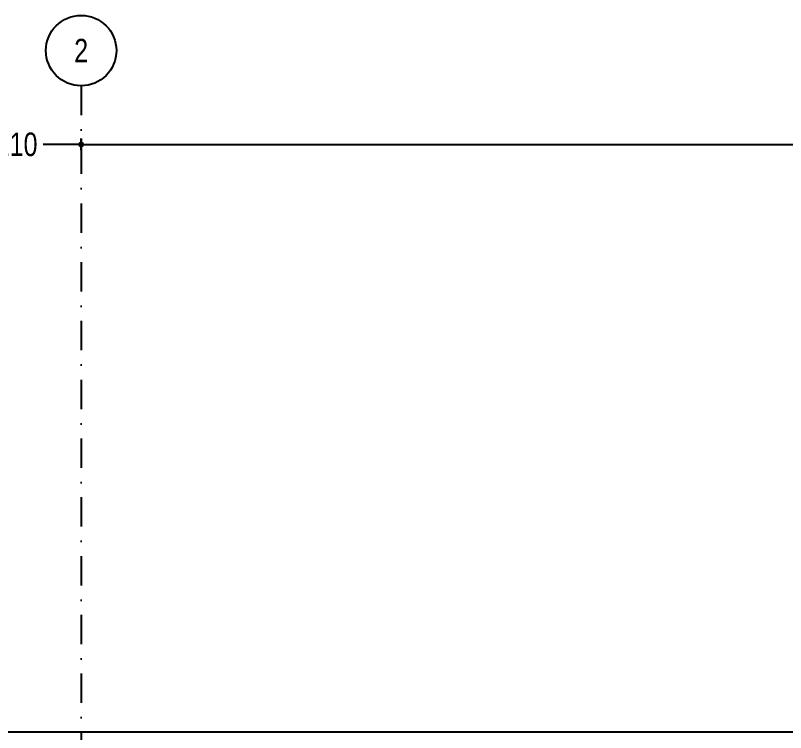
# Model space of a CAD drawing. Header units: centimetres. Extents: x 77182 to 116086, y 20619 to 33555.
# Drawn here: x 94009 to 94665, y 22847 to 23458 of the extents above; entities that cross this region are included whole.
import ezdxf
from ezdxf.enums import TextEntityAlignment as Align

# ---------------------------------------------------------------- set-up
doc = ezdxf.new("R2010")
doc.units = ezdxf.units.CM
doc.header["$LTSCALE"] = 100
doc.linetypes.add('DASHDOT2', pattern=[0.5, 0.25, -0.125, 0, -0.125])
for name, color, linetype in [('A-ANNO-DIMS', 187, 'Continuous'), ('A-ANNO-GRID', 155, 'DASHDOT2'), ('A-ELEV-04', 250, 'Continuous')]:
    doc.layers.add(name, color=color, linetype=linetype)
doc.styles.add('Fields_100', font='act_simplex.shx', dxfattribs={"width": 0.8, "height": 20})
doc.dimstyles.new('FIELDS_100', dxfattribs={"dimscale": 0, "dimtxt": 20, "dimasz": 5, "dimexe": 5, "dimexo": 5, "dimgap": 5, "dimtad": 0, "dimdec": 0, "dimzin": 0, "dimdsep": 46, "dimtxsty": 'Fields_100', "dimblk": 'DOT', "dimcen": 0.09, "dimclrt": 50, "dimadec": 0, "dimazin": 0, "dimtfac": 1, "dimtdec": 0, "dimtix": 1, "dimtofl": 0, "dimtmove": 1, "dimatfit": 3, "dimfxl": 5, "dimfxlon": 1, "dimtolj": 1, "dimtzin": 0, "dimarcsym": 0})

# ---------------------------------------------------------------- blocks, each defined once
blk = doc.blocks.new('_Dot')
at = {"color": 0, "linetype": 'ByBlock', "lineweight": -2}
blk.add_line((-0.5, 0), (-1, 0), dxfattribs=at)
at = {"color": 0, "linetype": 'ByBlock', "const_width": 0.5}
blk.add_lwpolyline([(-0.25, 0, 1), (0.25, 0, 1)], format="xyb", close=True, dxfattribs=at)
blk = doc.blocks.new('*D12')
at = {"layer": 'A-ANNO-DIMS', "color": 0, "lineweight": -2, "transparency": 16777216}
for p, q in [((94064.7, 23343.48), (94064.7, 23353.48)), ((94069.7, 23348.48), (94933.03, 23348.48)), ((95859.7, 23348.48), (94996.36, 23348.48)), ((95864.7, 23343.48), (95864.7, 23353.48))]:
    blk.add_line(p, q, dxfattribs=at)
at = {"layer": 'DEFPOINTS', "color": 0, "transparency": 16777216}
for p in [(95864.7, 23348.48), (94064.7, 22503.48), (95864.7, 22503.48)]:
    blk.add_point(p, dxfattribs=at)
at = {"layer": 'A-ANNO-DIMS', "color": 0, "lineweight": -2, "transparency": 16777216, "xscale": 5, "yscale": 5, "zscale": 5, "rotation": 180}
blk.add_blockref('_Dot', (94064.7, 23348.48), dxfattribs=at)
at = {"layer": 'A-ANNO-DIMS', "color": 0, "lineweight": -2, "transparency": 16777216, "xscale": 5, "yscale": 5, "zscale": 5}
blk.add_blockref('_Dot', (95864.7, 23348.48), dxfattribs=at)
at = {"layer": 'A-ANNO-DIMS', "color": 50, "transparency": 16777216, "insert": (94964.7, 23348.48), "char_height": 20, "attachment_point": 5, "style": 'Fields_100'}
blk.add_mtext('\\A1;1800', dxfattribs=at)
blk = doc.blocks.new('*D25')
at = {"layer": 'A-ANNO-DIMS', "color": 0, "lineweight": -2, "transparency": 16777216}
for p, q in [((93954.7, 23353.48), (93954.7, 23343.48)), ((93959.7, 23348.48), (93987.17, 23348.48)), ((94059.7, 23348.48), (94032.22, 23348.48)), ((94064.7, 23353.48), (94064.7, 23343.48))]:
    blk.add_line(p, q, dxfattribs=at)
at = {"layer": 'DEFPOINTS', "color": 0, "transparency": 16777216}
for p in [(93954.7, 23373.48), (94064.7, 23373.48), (94064.7, 23348.48)]:
    blk.add_point(p, dxfattribs=at)
at = {"layer": 'A-ANNO-DIMS', "color": 0, "lineweight": -2, "transparency": 16777216, "xscale": 5, "yscale": 5, "zscale": 5, "rotation": 180}
blk.add_blockref('_Dot', (93954.7, 23348.48), dxfattribs=at)
at = {"layer": 'A-ANNO-DIMS', "color": 0, "lineweight": -2, "transparency": 16777216, "xscale": 5, "yscale": 5, "zscale": 5}
blk.add_blockref('_Dot', (94064.7, 23348.48), dxfattribs=at)
at = {"layer": 'A-ANNO-DIMS', "color": 50, "transparency": 16777216, "insert": (94009.7, 23348.48), "char_height": 20, "attachment_point": 5, "style": 'Fields_100'}
blk.add_mtext('\\A1;110', dxfattribs=at)

msp = doc.modelspace()

# ---------------------------------------------------------------- linework, layer by layer
at = {"layer": 'A-ANNO-GRID'}
msp.add_lwpolyline([(94064.7, 23398.48), (94064.7, 21665.39)], dxfattribs=at)
at = {"layer": 'A-ANNO-GRID', "linetype": 'Continuous', "ltscale": 10}
msp.add_circle((94064.7, 23428.48), 30, dxfattribs=at)
at = {"layer": 'A-ELEV-04'}
msp.add_line((112125.24, 22847.63), (92209.45, 22847.63), dxfattribs=at)

# ---------------------------------------------------------------- texts
at = {"layer": 'A-ANNO-GRID', "color": 50, "style": 'Fields_100', "width": 0.8}
msp.add_text('2', height=20, rotation=359.92667, dxfattribs=at).set_placement((94064.7, 23428.48), align=Align.MIDDLE_CENTER)

# ---------------------------------------------------------------- dimensions: what is measured, and where the dimension line sits
at = {"layer": 'A-ANNO-DIMS'}
for base, p1, p2, picture, middle in [((94064.7, 23348.48), (93954.7, 23373.48), (94064.7, 23373.48), '*D25', (94009.7, 23348.48)), ((95864.7, 23348.48), (94064.7, 22503.48), (95864.7, 22503.48), '*D12', (94964.7, 23348.48))]:
    dim = msp.add_linear_dim(base=base, p1=p1, p2=p2, dimstyle='FIELDS_100', override={"dimscale": 1}, dxfattribs=at)
    dim.commit()
    dim.dimension.update_dxf_attribs({"geometry": picture, "text_midpoint": middle})

doc.saveas('drawing.dxf')
